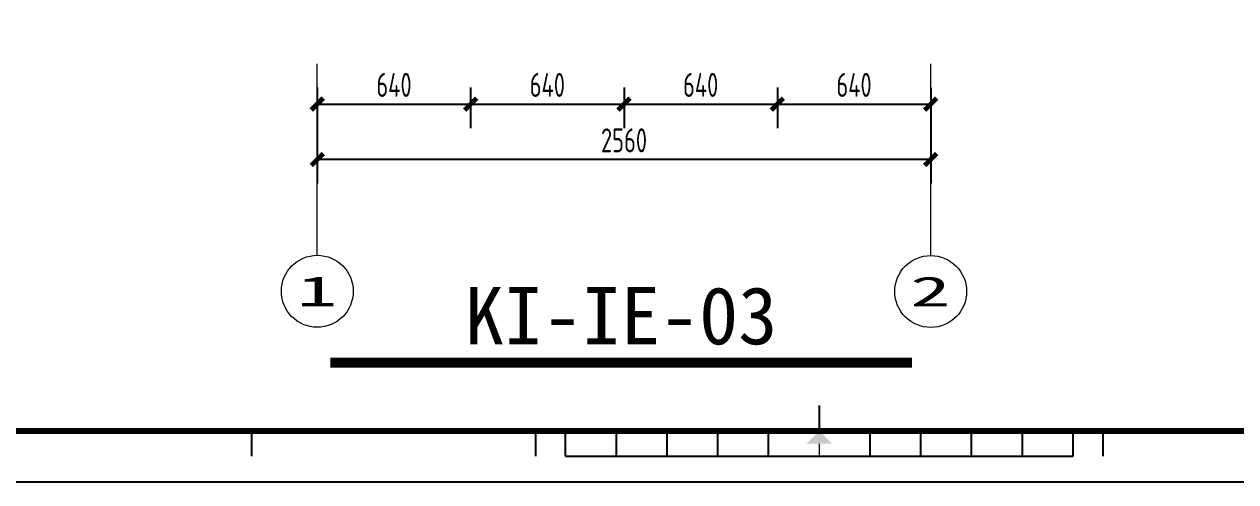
# Model space of a CAD drawing. Header units: millimetres. Extents: x 104198 to 1296755, y -81101 to 81453.
# Drawn here: x 574663 to 579719, y -38338 to -36428 of the extents above; entities that cross this region are included whole.
import ezdxf
from ezdxf.enums import TextEntityAlignment as Align
from ezdxf.xclip import XClip

# ---------------------------------------------------------------- set-up
doc = ezdxf.new("R2010")
doc.units = ezdxf.units.MM
doc.header["$XCLIPFRAME"] = 0
doc.header["$PDMODE"] = 3
doc.layers.get('Defpoints').update_dxf_attribs({"color": 250})
doc.layers.add('Axle Number', color=150, linetype='Continuous', lineweight=0)
doc.layers.add('图纸图框', color=165, linetype='Continuous')
doc.styles.add('CCD_DIM', font='ARCHS.SHX')
doc.styles.add('尺寸标注', font='ARCHS.SHX', dxfattribs={"width": 0.8})
doc.styles.add('线上图名', font='simhei.ttf')
doc.styles.add('轴号', font='', dxfattribs={"width": 0.8})
doc.styles.get('轴号').set_extended_font_data('SimSun')
doc.dimstyles.new('海龍1：50', dxfattribs={"dimscale": 50, "dimtxt": 2, "dimasz": 1, "dimexe": 2, "dimexo": 2, "dimgap": 0.6, "dimtad": 1, "dimdec": 0, "dimrnd": 5, "dimdsep": 46, "dimtxsty": 'CCD_DIM', "dimblk": 'WS-cj', "dimcen": 1, "dimclrd": 44, "dimclre": 44, "dimclrt": 2, "dimadec": 0, "dimazin": 2, "dimtfac": 1, "dimtdec": 4, "dimtix": 1, "dimtmove": 2, "dimatfit": 3, "dimldrblk": 'CCD_Leader_Arrow', "dimfxl": 5, "dimfxlon": 1, "dimtolj": 1, "dimarcsym": 0})

# ---------------------------------------------------------------- blocks, each defined once
blk = doc.blocks.new('kjghhgdgfhdhgfh')
at = {"layer": '图纸图框', "color": 165}
for p, q in [((1235.736097114308, -516.6322323388636), (1235.736097114308, -513.1311886968824)), ((1157.452761280522, -520.1332759807351), (1157.452761280522, -516.6322323388636)), ((1196.594429197475, -520.1332759807351), (1196.594429197475, -516.6322323388636)), ((1200.725660694923, -520.1332759807351), (1200.725660694923, -516.6322323388636)), ((1207.727747978776, -520.1332759807351), (1207.727747978776, -516.6322323388636)), ((1214.729835262748, -520.1332759807351), (1214.729835262748, -516.6322323388636)), ((1221.731922546599, -520.1332759807351), (1221.731922546599, -516.6322323388636)), ((1228.734009830453, -520.1332759807351), (1228.734009830453, -516.6322323388636)), ((1242.738184398277, -520.1332759807351), (1242.738184398277, -516.6322323388636)), ((1249.74027168213, -520.1332759807351), (1249.74027168213, -516.6322323388636)), ((1256.742358965983, -520.1332759807351), (1256.742358965983, -516.6322323388636)), ((1263.744446249947, -520.1332759807351), (1263.744446249947, -516.6322323388636)), ((1270.746533533805, -520.1332759807351), (1270.746533533805, -516.6322323388636)), ((1274.877765031257, -520.1332759807351), (1274.877765031257, -516.6322323388636)), ((1200.725660694923, -520.1332759807351), (1270.746533533805, -520.1332759807351)), ((1018.449156697091, -523.6475894229297), (1438.44652398302, -523.6475894229297)), ((1018.44915656821, -523.6475897729335), (1438.446523854134, -523.6475897729335)), ((1018.44915656821, -523.6475911731757), (1438.446523854134, -523.6475911731757)), ((1018.449156697091, -523.6475908231721), (1438.44652398302, -523.6475908231721)), ((1018.449156697091, -523.6475908231721), (1438.44652398302, -523.6475908231721))]:
    blk.add_line(p, q, dxfattribs=at)
at = {"layer": '图纸图框', "color": 165, "const_width": 0.840250474066758}
blk.add_lwpolyline([(1431.444436699053, -233.6664052710039), (1035.954374906786, -233.6664052710039), (1035.954374906786, -516.6322323388636), (1431.444436699053, -516.6322323388636)], close=True, dxfattribs=at)
at = {"layer": '图纸图框', "color": 165, "const_width": 0.2100626185166894}
blk.add_lwpolyline([(1235.736097114308, -518.3827541597987), (1235.736097114308, -520.1332759807351)], dxfattribs=at)
at = {"layer": '图纸图框', "color": 165}
blk.add_solid([(1237.486618935353, -518.3827541597987), (1233.98557529337, -518.3827541597987), (1235.736097114308, -516.6322323388636)], dxfattribs=at)
blk = doc.blocks.new('_ArchTick')
at = {"color": 2, "linetype": 'ByBlock', "const_width": 0.4}
blk.add_lwpolyline([(-0.5, -0.5), (0.5, 0.5)], dxfattribs=at)
blk = doc.blocks.new('*D699')
at = {"color": 44, "lineweight": -2, "transparency": 16777216}
for p, q in [((575886.2046658054, -36742.90080615986), (575886.2046658054, -37092.90080615986)), ((578446.2046658057, -36742.90080615986), (578446.2046658057, -37092.90080615986)), ((578446.2046658057, -36992.90080615986), (575886.2046658054, -36992.90080615986))]:
    blk.add_line(p, q, dxfattribs=at)
at = {"layer": 'Defpoints', "color": 0, "transparency": 16777216}
for p in [(575886.2046658054, -36600.43414750371), (578446.2046658057, -36593.97521714916), (575886.2046658054, -36992.90080615986)]:
    blk.add_point(p, dxfattribs=at)
at = {"color": 44, "lineweight": -2, "transparency": 16777216, "xscale": 50, "yscale": 50, "zscale": 50, "rotation": 180}
blk.add_blockref('_ArchTick', (575886.2046658054, -36992.90080615986), dxfattribs=at)
at = {"color": 44, "lineweight": -2, "transparency": 16777216, "xscale": 50, "yscale": 50, "zscale": 50}
blk.add_blockref('_ArchTick', (578446.2046658057, -36992.90080615986), dxfattribs=at)
at = {"color": 2, "transparency": 16777216, "insert": (577166.2046658056, -36912.90080615986), "char_height": 100, "attachment_point": 5, "style": '尺寸标注'}
blk.add_mtext('\\A1;2560', dxfattribs=at)
blk = doc.blocks.new('CCD_Leader_Arrow')
at = {"color": 50, "linetype": 'ByBlock'}
blk.add_line((0, 0), (-1, 0), dxfattribs=at)
for points in [[(-0.8586479999999881, 0.6683735999999953), (-0.5965191999999888, 0.8519200000000069), (-0.2400000000000091, 0), (0, 0)], [(-0.8586479999999881, -0.6683735999999953), (-0.5965191999999888, -0.8519200000000069), (-0.2400000000000091, 0), (0, 0)]]:
    blk.add_solid(points, dxfattribs=at)
blk = doc.blocks.new('WS-cj')
blk.add_hatch(color=2).paths.add_polyline_path([(0.5879038905250127, 0.8177135944101792), (-0.8177135944101792, -0.5879038905250127), (-0.5879038905245579, -0.817713594410634), (0.817713594410634, 0.5879038905247853)])
at = {"color": 2, "linetype": 'ByBlock', "lineweight": 0}
for p, q in [((-1.099999999999909, 0), (0, 0)), ((0, 0), (1.099999999999909, 0))]:
    blk.add_line(p, q, dxfattribs=at)
at = {"color": 2}
blk.add_lwpolyline([(0.5879038905250127, 0.8177135944101792), (-0.8177135944101792, -0.5879038905250127), (-0.5879038905245579, -0.817713594410634), (0.817713594410634, 0.5879038905247853)], close=True, dxfattribs=at)
blk = doc.blocks.new('hl_Axis-A3')
at = {"color": 150, "ltscale": 2}
blk.add_line((16.00001264355095, -2.628404866592651e-05), (1.264355095287328e-05, -2.628404866555911e-05), dxfattribs=at)
at = {"color": 150}
blk.add_circle((19.00001264355095, -2.628404866592651e-05), 3, dxfattribs=at)
at = {"color": 2, "style": '轴号', "width": 3.15}
blk.add_attdef('轴号', text='', height=2.5, dxfattribs=at).set_placement((17.31251264355095, -1.273923342872195), (20.68751264355095, -1.273923342872195), align=Align.FIT)
blk = doc.blocks.new('*D887')
at = {"color": 44, "lineweight": -2, "transparency": 16777216}
for p, q in [((575886.205980008, -36692.90017398231), (575886.205980008, -36861.50617427335)), ((576526.2046658056, -36692.90017398231), (576526.2046658056, -36861.50617427335)), ((575886.205980008, -36761.50617427335), (576526.2046658056, -36761.50617427335))]:
    blk.add_line(p, q, dxfattribs=at)
at = {"layer": 'Defpoints', "color": 0, "transparency": 16777216}
for p in [(575886.205980008, -36592.90017398231), (576526.2046658056, -36592.90017398231), (576526.2046658056, -36761.50617427335)]:
    blk.add_point(p, dxfattribs=at)
at = {"color": 44, "lineweight": -2, "transparency": 16777216, "xscale": 50, "yscale": 50, "zscale": 50, "rotation": 180}
blk.add_blockref('_ArchTick', (575886.205980008, -36761.50617427335), dxfattribs=at)
at = {"color": 44, "lineweight": -2, "transparency": 16777216, "xscale": 50, "yscale": 50, "zscale": 50}
blk.add_blockref('_ArchTick', (576526.2046658056, -36761.50617427335), dxfattribs=at)
at = {"color": 2, "transparency": 16777216, "insert": (576206.2053229068, -36681.50617427335), "char_height": 100, "attachment_point": 5, "style": '尺寸标注'}
blk.add_mtext('\\A1;640', dxfattribs=at)
blk = doc.blocks.new('*D888')
at = {"color": 44, "lineweight": -2, "transparency": 16777216}
for p, q in [((576526.2046658056, -36692.90017398231), (576526.2046658056, -36861.50617427335)), ((577166.2046658057, -36692.90017398231), (577166.2046658057, -36861.50617427335)), ((576526.2046658056, -36761.50617427335), (577166.2046658057, -36761.50617427335))]:
    blk.add_line(p, q, dxfattribs=at)
at = {"layer": 'Defpoints', "color": 0, "transparency": 16777216}
for p in [(576526.2046658056, -36592.90017398231), (577166.2046658057, -36592.90017398231), (577166.2046658057, -36761.50617427335)]:
    blk.add_point(p, dxfattribs=at)
at = {"color": 44, "lineweight": -2, "transparency": 16777216, "xscale": 50, "yscale": 50, "zscale": 50, "rotation": 180}
blk.add_blockref('_ArchTick', (576526.2046658056, -36761.50617427335), dxfattribs=at)
at = {"color": 44, "lineweight": -2, "transparency": 16777216, "xscale": 50, "yscale": 50, "zscale": 50}
blk.add_blockref('_ArchTick', (577166.2046658057, -36761.50617427335), dxfattribs=at)
at = {"color": 2, "transparency": 16777216, "insert": (576846.2046658057, -36681.50617427335), "char_height": 100, "attachment_point": 5, "style": '尺寸标注'}
blk.add_mtext('\\A1;640', dxfattribs=at)
blk = doc.blocks.new('*D889')
at = {"color": 44, "lineweight": -2, "transparency": 16777216}
for p, q in [((577166.2046658057, -36692.90017398231), (577166.2046658057, -36861.50617427335)), ((577806.2046658057, -36692.90017398231), (577806.2046658057, -36861.50617427335)), ((577166.2046658057, -36761.50617427335), (577806.2046658057, -36761.50617427335))]:
    blk.add_line(p, q, dxfattribs=at)
at = {"layer": 'Defpoints', "color": 0, "transparency": 16777216}
for p in [(577166.2046658057, -36592.90017398231), (577806.2046658057, -36592.90017398231), (577806.2046658057, -36761.50617427335)]:
    blk.add_point(p, dxfattribs=at)
at = {"color": 44, "lineweight": -2, "transparency": 16777216, "xscale": 50, "yscale": 50, "zscale": 50, "rotation": 180}
blk.add_blockref('_ArchTick', (577166.2046658057, -36761.50617427335), dxfattribs=at)
at = {"color": 44, "lineweight": -2, "transparency": 16777216, "xscale": 50, "yscale": 50, "zscale": 50}
blk.add_blockref('_ArchTick', (577806.2046658057, -36761.50617427335), dxfattribs=at)
at = {"color": 2, "transparency": 16777216, "insert": (577486.2046658057, -36681.50617427335), "char_height": 100, "attachment_point": 5, "style": '尺寸标注'}
blk.add_mtext('\\A1;640', dxfattribs=at)
blk = doc.blocks.new('*D890')
at = {"color": 44, "lineweight": -2, "transparency": 16777216}
for p, q in [((577806.2046658057, -36692.90017398231), (577806.2046658057, -36861.50617427335)), ((578446.2046658057, -36693.97521714916), (578446.2046658057, -36861.50617427335)), ((577806.2046658057, -36761.50617427335), (578446.2046658057, -36761.50617427335))]:
    blk.add_line(p, q, dxfattribs=at)
at = {"layer": 'Defpoints', "color": 0, "transparency": 16777216}
for p in [(577806.2046658057, -36592.90017398231), (578446.2046658057, -36593.97521714916), (578446.2046658057, -36761.50617427335)]:
    blk.add_point(p, dxfattribs=at)
at = {"color": 44, "lineweight": -2, "transparency": 16777216, "xscale": 50, "yscale": 50, "zscale": 50, "rotation": 180}
blk.add_blockref('_ArchTick', (577806.2046658057, -36761.50617427335), dxfattribs=at)
at = {"color": 44, "lineweight": -2, "transparency": 16777216, "xscale": 50, "yscale": 50, "zscale": 50}
blk.add_blockref('_ArchTick', (578446.2046658057, -36761.50617427335), dxfattribs=at)
at = {"color": 2, "transparency": 16777216, "insert": (578126.2046658057, -36681.50617427335), "char_height": 100, "attachment_point": 5, "style": '尺寸标注'}
blk.add_mtext('\\A1;640', dxfattribs=at)

msp = doc.modelspace()

# ---------------------------------------------------------------- linework, layer by layer
at = {"color": 2, "linetype": 'Continuous'}
msp.add_lwpolyline([(575940.3612566349, -37840.51489428713, 41.9328, 41.9328, 0), (578367.4828746124, -37840.51489428713, 44.928, 44.928, 0)], format="xyseb", dxfattribs=at)

# ---------------------------------------------------------------- block references
ref = msp.add_blockref('kjghhgdgfhdhgfh', (540600.5855967831, -22497.76838154663), dxfattribs=dict(xscale=30.25000000000001, yscale=30.25000000000001, zscale=30.25000000000001))
XClip(ref).set_block_clipping_path([(1018.4491561816565, -523.6475911731757), (1465.834744255318, -226.65104223585132)])
at = {"layer": 'Axle Number'}
ref = msp.add_blockref('hl_Axis-A3', (575886.205980008, -36592.90017398231), dxfattribs=dict(at, xscale=50, yscale=50, zscale=50, rotation=270))
ref.add_attrib('轴号', '1', dxfattribs={"layer": '0', "color": 2, "height": 125, "style": '轴号', "width": 1.8984375}).set_placement((575800.6348128644, -37605.40080615985), (575969.3848128644, -37605.40080615985), align=Align.FIT)
ref = msp.add_blockref('hl_Axis-A3', (578446.2046658057, -36593.97521714916), dxfattribs=dict(at, xscale=50, yscale=50, zscale=50, rotation=270))
ref.add_attrib('轴号', '2', dxfattribs={"layer": '0', "color": 2, "height": 125, "style": '轴号', "width": 1.8984375}).set_placement((578360.633498662, -37606.4758493267), (578529.383498662, -37606.4758493267), align=Align.FIT)

# ---------------------------------------------------------------- texts
at = {"color": 2, "style": '线上图名', "flags": 8}
msp.add_attdef('KI-IE-03', text='EXISTING_PLAN', height=239.616, dxfattribs=at).set_placement((577153.7659978567, -37764.29321874236), align=Align.CENTER)

# ---------------------------------------------------------------- dimensions: what is measured, and where the dimension line sits
for base, p1, p2, picture, middle in [((575886.2046658054, -36992.90080615986), (578446.2046658057, -36593.97521714916), (575886.2046658054, -36600.43414750371), '*D699', (577166.2046658056, -36912.90080615986)), ((576526.2046658056, -36761.50617427335), (575886.205980008, -36592.90017398231), (576526.2046658056, -36592.90017398231), '*D887', (576206.2053229068, -36681.50617427335)), ((577166.2046658057, -36761.50617427335), (576526.2046658056, -36592.90017398231), (577166.2046658057, -36592.90017398231), '*D888', (576846.2046658057, -36681.50617427335)), ((577806.2046658057, -36761.50617427335), (577166.2046658057, -36592.90017398231), (577806.2046658057, -36592.90017398231), '*D889', (577486.2046658057, -36681.50617427335)), ((578446.2046658057, -36761.50617427335), (577806.2046658057, -36592.90017398231), (578446.2046658057, -36593.97521714916), '*D890', (578126.2046658057, -36681.50617427335))]:
    dim = msp.add_linear_dim(base=base, p1=p1, p2=p2, dimstyle='海龍1：50', override={"dimtxsty": '尺寸标注', "dimblk1": 'ArchTick', "dimblk2": 'ArchTick', "dimsah": 1})
    dim.commit()
    dim.dimension.update_dxf_attribs({"geometry": picture, "text_midpoint": middle})

doc.saveas('drawing.dxf')
